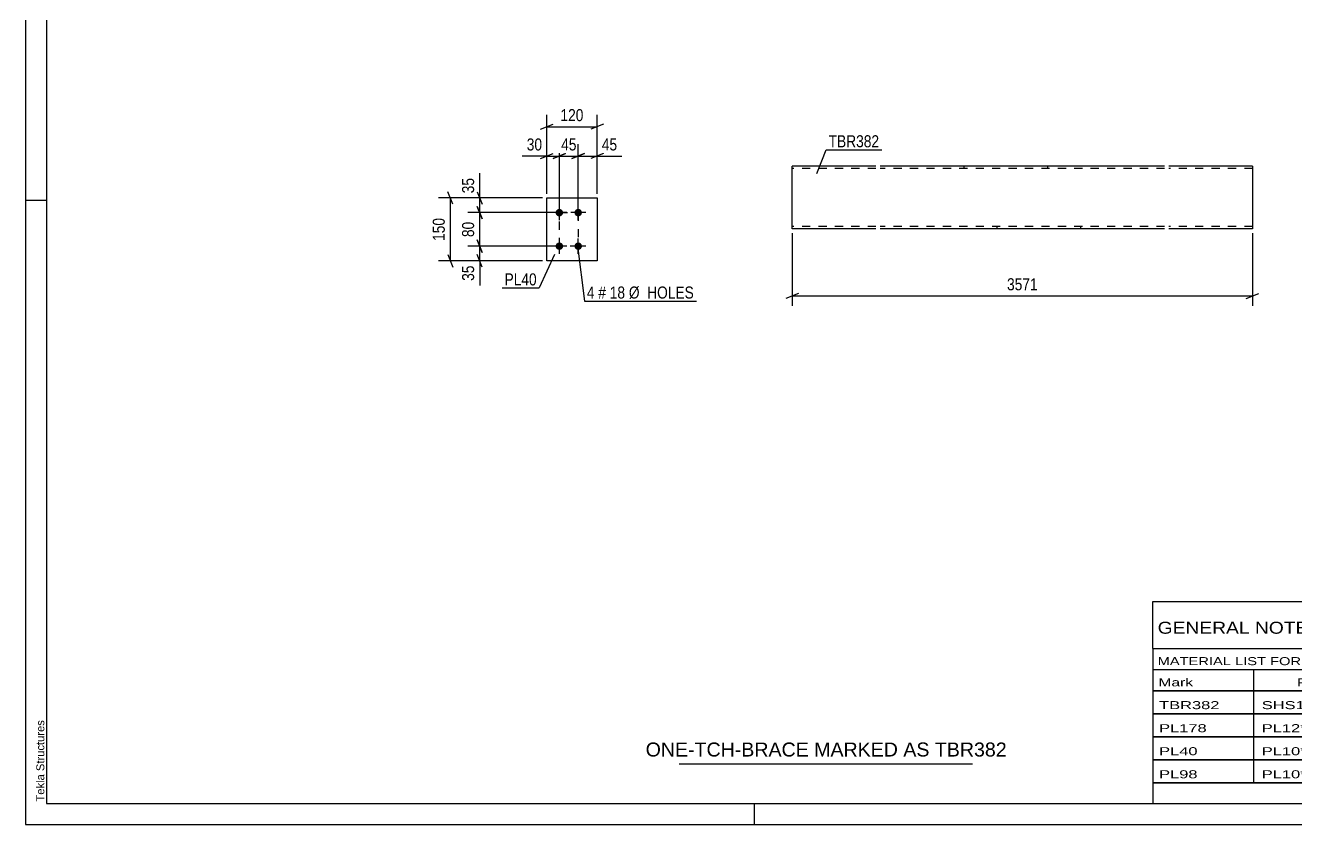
# Model space of a CAD drawing. Header units: millimetres. Extents: x 0 to 594, y 0 to 420.
# Drawn here: x 0 to 303.3, y 0 to 190.8 of the extents above; entities that cross this region are included whole.
import ezdxf

# ---------------------------------------------------------------- set-up
doc = ezdxf.new("R2010")
doc.units = ezdxf.units.MM
doc.linetypes.add('DXK_LINE_DOT2', pattern=[3.9198, 1.9599, -1.9599])
doc.styles.add('Arial', font='ARIAL.TTF', dxfattribs={"height": 0.2})
doc.styles.add('Arial Narrow', font='ARIALN.TTF', dxfattribs={"height": 0.2})

# ---------------------------------------------------------------- blocks, each defined once
blk = doc.blocks.new('Unknown-580570724-1132')
at = {"color": 5, "linetype": 'Continuous'}
for p, q in [((0, 420), (0, 0)), ((5, 415), (5, 5)), ((5, 149), (0, 149)), ((5, 5), (589, 5)), ((174, 0), (174, 5)), ((0, 0), (594, 0))]:
    blk.add_line(p, q, dxfattribs=at)
at = {"color": 174, "linetype": 'Continuous', "style": 'Arial'}
blk.add_text('Tekla Structures', height=1.9102, rotation=90, dxfattribs=at).set_placement((4.5, 5.5))
blk = doc.blocks.new('Bolt-580570724-2153 - 2119')
at = {"linetype": 'Continuous'}
for points in [[(127.4, 145.18, -1), (127.4, 146.98, -1)], [(131.9, 145.18, -1), (131.9, 146.98, -1)], [(127.4, 137.18, -1), (127.4, 138.98, -1)], [(131.9, 137.18, -1), (131.9, 138.98, -1)]]:
    blk.add_hatch(color=1, dxfattribs=at).paths.add_polyline_path(points)
at = {"color": 1, "linetype": 'Continuous'}
for p, q in [((129.2, 146.08), (125.6, 146.08)), ((127.4, 144.28), (127.4, 147.88)), ((133.7, 146.08), (130.1, 146.08)), ((131.9, 144.28), (131.9, 147.88)), ((127.4, 136.28), (127.4, 139.88)), ((131.9, 136.28), (131.9, 139.88)), ((129.2, 138.08), (125.6, 138.08)), ((133.7, 138.08), (130.1, 138.08))]:
    blk.add_line(p, q, dxfattribs=at)
blk = doc.blocks.new('Part-580570724-2158 - 2119')
at = {"color": 2, "linetype": 'Continuous'}
for p, q in [((124.4, 134.58), (124.4, 149.58)), ((124.4, 149.58), (136.4, 149.58)), ((136.4, 149.58), (136.4, 134.58)), ((136.4, 134.58), (124.4, 134.58))]:
    blk.add_line(p, q, dxfattribs=at)
blk = doc.blocks.new('Part-580570724-2494 - 2487')
at = {"color": 2, "linetype": 'Continuous'}
for p, q in [((202.94, 157.2), (182.94, 157.2)), ((182.94, 142.29), (182.94, 157.2)), ((271.81, 157.2), (203.94, 157.2)), ((292.81, 157.2), (272.81, 157.2)), ((292.81, 157.2), (292.81, 142.2)), ((182.94, 142.2), (182.94, 142.29)), ((202.94, 142.2), (182.94, 142.2)), ((271.81, 142.2), (203.94, 142.2)), ((292.81, 142.2), (272.81, 142.2))]:
    blk.add_line(p, q, dxfattribs=at)
at = {"color": 7, "linetype": 'DXK_LINE_DOT2'}
for p, q in [((202.94, 156.6), (182.94, 156.6)), ((271.81, 156.6), (203.94, 156.6)), ((223.94, 157.2), (223.94, 156.6)), ((243.88, 157.2), (243.88, 156.6)), ((292.81, 156.6), (272.81, 156.6)), ((182.94, 142.8), (182.94, 142.85)), ((202.94, 142.8), (182.94, 142.8)), ((271.81, 142.8), (203.94, 142.8)), ((231.87, 142.2), (231.87, 142.8)), ((251.81, 142.2), (251.81, 142.8)), ((292.81, 142.8), (272.81, 142.8)), ((292.81, 142.8), (292.81, 142.85))]:
    blk.add_line(p, q, dxfattribs=at)
blk = doc.blocks.new('Rectangle-580570724-2318 - 2119')
at = {"color": 1, "linetype": 'DXK_LINE_DOT2'}
blk.add_lwpolyline([(127.4, 146.08), (131.9, 146.08), (131.9, 138.08), (127.4, 138.08), (127.4, 146.08)], close=True, dxfattribs=at)
blk = doc.blocks.new('StraightDimension-580570724-2235 - 2119')
at = {"color": 7, "linetype": 'Continuous'}
for p, q in [((107.8, 139.58), (109, 136.58)), ((126.4, 138.08), (105.55, 138.08)), ((108.4, 134.58), (108.4, 138.08)), ((123.4, 134.58), (105.55, 134.58)), ((109, 133.08), (107.8, 136.08))]:
    blk.add_line(p, q, dxfattribs=at)
at = {"color": 0}
blk.add_wipeout([(107.65, 134.05), (103.45, 134.05), (103.45, 129.2), (107.65, 129.2)], dxfattribs=at)
at = {"color": 7, "linetype": 'Continuous'}
blk.add_line((108.4, 134.58), (108.4, 128.67), dxfattribs=at)
blk.add_line((108.4, 134.58), (108.4, 128.67), dxfattribs=at)
at = {"color": 3, "style": 'Arial Narrow'}
blk.add_text('35', height=2.863, rotation=90.0002, dxfattribs=at).set_placement((107.05, 129.8))
blk = doc.blocks.new('StraightDimension-580570724-2245 - 2119')
at = {"color": 7, "linetype": 'Continuous'}
for p, q in [((126.4, 146.08), (105.55, 146.08)), ((107.8, 147.58), (109, 144.58)), ((108.4, 138.08), (108.4, 146.08)), ((109, 136.58), (107.8, 139.58)), ((126.4, 138.08), (105.55, 138.08))]:
    blk.add_line(p, q, dxfattribs=at)
at = {"color": 0}
blk.add_wipeout([(107.65, 144.5), (103.45, 144.5), (103.45, 139.65), (107.65, 139.65)], dxfattribs=at)
at = {"color": 3, "style": 'Arial Narrow'}
blk.add_text('80', height=2.863, rotation=90.0002, dxfattribs=at).set_placement((107.05, 140.25))
blk = doc.blocks.new('StraightDimension-580570724-2277 - 2119')
at = {"color": 7, "linetype": 'Continuous'}
for p, q in [((124.4, 150.58), (124.4, 162.43)), ((127.4, 147.08), (127.4, 162.43)), ((122.9, 158.98), (125.9, 160.18)), ((124.4, 159.58), (127.4, 159.58)), ((128.9, 160.18), (125.9, 158.98))]:
    blk.add_line(p, q, dxfattribs=at)
at = {"color": 0}
blk.add_wipeout([(123.88, 160.33), (123.88, 164.53), (119.02, 164.53), (119.02, 160.33)], dxfattribs=at)
at = {"color": 7, "linetype": 'Continuous'}
blk.add_line((124.4, 159.58), (118.5, 159.58), dxfattribs=at)
blk.add_line((124.4, 159.58), (118.5, 159.58), dxfattribs=at)
at = {"color": 3, "style": 'Arial Narrow'}
blk.add_text('30', height=2.863, dxfattribs=at).set_placement((119.62, 160.93))
blk = doc.blocks.new('StraightDimension-580570724-2255 - 2119')
at = {"color": 7, "linetype": 'Continuous'}
for p, q in [((123.4, 149.58), (105.55, 149.58)), ((107.8, 151.08), (109, 148.08)), ((108.4, 146.08), (108.4, 149.58)), ((126.4, 146.08), (105.55, 146.08)), ((109, 144.58), (107.8, 147.58))]:
    blk.add_line(p, q, dxfattribs=at)
at = {"color": 0}
blk.add_wipeout([(107.65, 154.96), (103.45, 154.96), (103.45, 150.1), (107.65, 150.1)], dxfattribs=at)
at = {"color": 7, "linetype": 'Continuous'}
blk.add_line((108.4, 149.58), (108.4, 155.48), dxfattribs=at)
blk.add_line((108.4, 149.58), (108.4, 155.48), dxfattribs=at)
at = {"color": 3, "style": 'Arial Narrow'}
blk.add_text('35', height=2.863, rotation=90.0002, dxfattribs=at).set_placement((107.05, 150.7))
blk = doc.blocks.new('StraightDimension-580570724-2266 - 2119')
at = {"color": 7, "linetype": 'Continuous'}
for p, q in [((123.4, 149.58), (98.55, 149.58)), ((102, 148.08), (100.8, 151.08)), ((101.4, 134.58), (101.4, 149.58)), ((123.4, 134.58), (98.55, 134.58)), ((100.8, 136.08), (102, 133.08))]:
    blk.add_line(p, q, dxfattribs=at)
at = {"color": 0}
blk.add_wipeout([(100.65, 145.42), (96.45, 145.42), (96.45, 138.73), (100.65, 138.73)], dxfattribs=at)
at = {"color": 3, "style": 'Arial Narrow'}
blk.add_text('150', height=2.863, rotation=90.0002, dxfattribs=at).set_placement((100.05, 139.33))
blk = doc.blocks.new('StraightDimension-580570724-2287 - 2119')
at = {"color": 7, "linetype": 'Continuous'}
for p, q in [((127.4, 147.08), (127.4, 162.43)), ((131.9, 147.08), (131.9, 162.43)), ((125.9, 158.98), (128.9, 160.18)), ((127.4, 159.58), (131.9, 159.58)), ((133.4, 160.18), (130.4, 158.98))]:
    blk.add_line(p, q, dxfattribs=at)
at = {"color": 0}
blk.add_wipeout([(132.08, 160.33), (132.08, 164.53), (127.23, 164.53), (127.23, 160.33)], dxfattribs=at)
at = {"color": 3, "style": 'Arial Narrow'}
blk.add_text('45', height=2.863, dxfattribs=at).set_placement((127.83, 160.93))
blk = doc.blocks.new('StraightDimension-580570724-2297 - 2119')
at = {"color": 7, "linetype": 'Continuous'}
for p, q in [((131.9, 147.08), (131.9, 162.43)), ((136.4, 150.58), (136.4, 162.43)), ((130.4, 158.98), (133.4, 160.18)), ((131.9, 159.58), (136.4, 159.58)), ((137.9, 160.18), (134.9, 158.98))]:
    blk.add_line(p, q, dxfattribs=at)
at = {"color": 0}
blk.add_wipeout([(141.79, 160.33), (141.79, 164.53), (136.93, 164.53), (136.93, 160.33)], dxfattribs=at)
at = {"color": 7, "linetype": 'Continuous'}
blk.add_line((136.4, 159.58), (142.31, 159.58), dxfattribs=at)
blk.add_line((136.4, 159.58), (142.31, 159.58), dxfattribs=at)
at = {"color": 3, "style": 'Arial Narrow'}
blk.add_text('45', height=2.863, dxfattribs=at).set_placement((137.53, 160.93))
blk = doc.blocks.new('StraightDimension-580570724-2308 - 2119')
at = {"color": 7, "linetype": 'Continuous'}
for p, q in [((122.9, 165.98), (125.9, 167.18)), ((124.4, 150.58), (124.4, 169.43)), ((137.9, 167.18), (134.9, 165.98)), ((136.4, 150.58), (136.4, 169.43)), ((124.4, 166.58), (136.4, 166.58))]:
    blk.add_line(p, q, dxfattribs=at)
at = {"color": 0}
blk.add_wipeout([(133.75, 167.33), (133.75, 171.53), (127.06, 171.53), (127.06, 167.33)], dxfattribs=at)
at = {"color": 3, "style": 'Arial Narrow'}
blk.add_text('120', height=2.863, dxfattribs=at).set_placement((127.66, 167.93))
blk = doc.blocks.new('StraightDimension-580570724-2501 - 2487')
at = {"color": 7, "linetype": 'Continuous'}
for p, q in [((182.94, 141.2), (182.94, 123.8)), ((292.81, 141.2), (292.81, 123.8)), ((184.44, 126.8), (181.44, 125.6)), ((182.94, 126.2), (292.81, 126.2)), ((291.31, 125.6), (294.31, 126.8))]:
    blk.add_line(p, q, dxfattribs=at)
at = {"color": 0}
blk.add_wipeout([(242.13, 126.95), (242.13, 131.15), (233.62, 131.15), (233.62, 126.95)], dxfattribs=at)
at = {"color": 3, "style": 'Arial Narrow'}
blk.add_text('3571', height=2.863, dxfattribs=at).set_placement((234.22, 127.55))
blk = doc.blocks.new('Unknown-580570724-5901')
at = {"color": 7, "linetype": 'Continuous'}
blk.add_line((156, 14.5), (226, 14.5), dxfattribs=at)
at = {"color": 7, "style": 'Arial'}
blk.add_text('ONE-TCH-BRACE MARKED AS TBR382', height=3.3428, dxfattribs=at).set_placement((147.99, 16.25))
blk = doc.blocks.new('Unknown-580570724-5900')
at = {"color": 7, "linetype": 'Continuous'}
for p, q in [((269, 53.25), (429, 53.25)), ((269, 42), (269, 53.25)), ((429, 53.25), (429, 42)), ((269, 42), (429, 42)), ((269, 42), (269, 37)), ((429, 42), (429, 37)), ((269, 37), (429, 37)), ((269, 37), (269, 32)), ((293, 37), (293, 32)), ((328.5, 37), (328.5, 32)), ((354.5, 37), (354.5, 32)), ((367.5, 37), (367.5, 32)), ((385, 37), (385, 32)), ((407, 37), (407, 32)), ((429, 37), (429, 32)), ((269, 32), (429, 32)), ((269, 31.95), (269, 26.55)), ((269, 31.95), (429, 31.95)), ((293, 32), (293, 26.5)), ((328.5, 32), (328.5, 26.5)), ((354.5, 32), (354.5, 26.5)), ((367.5, 32), (367.5, 26.5)), ((385, 32), (385, 26.5)), ((407, 32), (407, 26.5)), ((429, 31.95), (429, 26.55)), ((269, 26.55), (429, 26.55)), ((269, 26.45), (269, 21.05)), ((269, 26.45), (429, 26.45)), ((293, 26.5), (293, 21)), ((328.5, 26.5), (328.5, 21)), ((354.5, 26.5), (354.5, 21)), ((367.5, 26.5), (367.5, 21)), ((385, 26.5), (385, 21)), ((407, 26.5), (407, 21)), ((429, 26.45), (429, 21.05)), ((269, 21.05), (429, 21.05)), ((269, 20.95), (269, 15.55)), ((269, 20.95), (429, 20.95)), ((293, 21), (293, 15.5)), ((328.5, 21), (328.5, 15.5)), ((354.5, 21), (354.5, 15.5)), ((367.5, 21), (367.5, 15.5)), ((385, 21), (385, 15.5)), ((407, 21), (407, 15.5)), ((429, 20.95), (429, 15.55)), ((269, 15.55), (429, 15.55)), ((269, 15.45), (269, 10.05)), ((269, 15.45), (429, 15.45)), ((293, 15.5), (293, 10)), ((328.5, 15.5), (328.5, 10)), ((354.5, 15.5), (354.5, 10)), ((367.5, 15.5), (367.5, 10)), ((385, 15.5), (385, 10)), ((407, 15.5), (407, 10)), ((429, 15.45), (429, 10.05)), ((269, 10.05), (429, 10.05)), ((269, 10), (429, 10)), ((269, 10), (269, 5)), ((385, 10), (385, 5)), ((407, 10), (407, 5)), ((429, 10), (429, 5)), ((269, 5), (429, 5))]:
    blk.add_line(p, q, dxfattribs=at)
at = {"color": 7, "style": 'Arial Narrow'}
for s, height, width, p in [('GENERAL NOTES & WELD DETAILS :', 2.8633, 1.4, (270.15, 45.56)), ('REFER TYP DRAWING TYP-01', 1.9089, 1.6, (353.7, 45.66)), ("MATERIAL LIST FOR ASSEMBLY MK'D", 1.9089, 1.6, (270.15, 38.06)), ('TBR382', 1.909, 1.794707, (361.59, 37.97)), ('1', 1.91, 1.794707, (391.08, 38.06)), ('No. Required', 1.9089, 1.6, (400.41, 38.06)), ('Mark', 1.909, 1.7, (270.34, 33)), ('Profile', 1.909, 1.7, (303.41, 33)), ('Material', 1.909, 1.7, (333.54, 33.06)), ('No.', 1.909, 1.7, (358.5, 33.06)), ('Length', 1.909, 1.7, (369, 33.06)), ('Area', 1.909, 1.7, (391.5, 33.06)), ('Weight', 1.909, 1.7, (411, 33.06))]:
    blk.add_text(s, height=height, dxfattribs=dict(at, width=width)).set_placement(p)
at = {"color": 7, "linetype": 'Continuous', "style": 'Arial Narrow'}
for s, height, width, p in [('TBR382', 1.909, 1.794707, (270.5, 27.56)), ('SHS150*6', 1.909, 1.794707, (295, 27.56)), ('E350', 1.909, 1.794707, (334.74, 27.56)), ('1', 1.91, 1.794707, (358.86, 27.56)), ('3571', 1.909, 1.794707, (371.58, 27.56)), ('2.1', 1.909, 1.794707, (395.32, 27.56)), ('96.6', 1.909, 1.794707, (414.14, 27.56)), ('PL178', 1.909, 1.794707, (270.5, 22.06)), ('PL12*170', 1.909, 1.794707, (295, 22.06)), ('E350', 1.909, 1.794707, (334.74, 22.06)), ('1', 1.91, 1.794707, (358.86, 22.06)), ('520', 1.909, 1.794707, (373.77, 22.06)), ('0.2', 1.909, 1.794707, (395.32, 22.06)), ('8.3', 1.909, 1.794707, (416.33, 22.06)), ('PL40', 1.909, 1.794707, (270.5, 16.56)), ('PL10*120', 1.909, 1.794707, (295, 16.56)), ('E350', 1.909, 1.794707, (334.74, 16.56)), ('4', 1.91, 1.794707, (358.86, 16.56)), ('150', 1.909, 1.794707, (373.77, 16.56)), ('0.0', 1.909, 1.794707, (395.32, 16.56)), ('5.7', 1.909, 1.794707, (416.33, 16.56)), ('PL98', 1.909, 1.794707, (270.5, 11.06)), ('PL10*170', 1.909, 1.794707, (295, 11.06)), ('E350', 1.909, 1.794707, (334.74, 11.06)), ('2', 1.91, 1.794707, (358.86, 11.06)), ('170', 1.909, 1.794707, (373.77, 11.06)), ('0.1', 1.909, 1.794707, (395.32, 11.06)), ('4.5', 1.909, 1.794707, (416.33, 11.06)), ('Total', 1.909, 1.7, (371.33, 6.5)), ('2.6', 1.909, 1.794707, (394.83, 6.5)), ('115.1', 1.909, 1.794707, (411.96, 6.5))]:
    blk.add_text(s, height=height, dxfattribs=dict(at, width=width)).set_placement(p)
blk = doc.blocks.new('Mark-580570724-2149 - 2119')
at = {"color": 0}
blk.add_wipeout([(135.79, 125.58), (135.79, 128.58), (133.96, 128.58), (133.96, 125.58)], dxfattribs=at)
blk.add_wipeout([(135.79, 125.58), (135.79, 128.58), (133.96, 128.58), (133.96, 125.58)], dxfattribs=at)
at = {"color": 7, "linetype": 'Continuous'}
blk.add_line((131.74, 138.17), (133.36, 124.98), dxfattribs=at)
at = {"color": 0}
blk.add_wipeout([(138.52, 125.58), (138.52, 128.58), (136.69, 128.58), (136.69, 125.58)], dxfattribs=at)
blk.add_wipeout([(138.52, 125.58), (138.52, 128.58), (136.69, 128.58), (136.69, 125.58)], dxfattribs=at)
at = {"color": 3, "style": 'Arial Narrow'}
blk.add_text('4', height=2.86, dxfattribs=at).set_placement((133.96, 125.58))
at = {"color": 0}
blk.add_wipeout([(143.08, 125.58), (143.08, 128.58), (139.42, 128.58), (139.42, 125.58)], dxfattribs=at)
blk.add_wipeout([(143.08, 125.58), (143.08, 128.58), (139.42, 128.58), (139.42, 125.58)], dxfattribs=at)
at = {"color": 3, "style": 'Arial Narrow'}
blk.add_text('#', height=2.86, dxfattribs=at).set_placement((136.69, 125.58))
at = {"color": 0}
blk.add_wipeout([(159.5, 125.58), (159.5, 128.58), (143.98, 128.58), (143.98, 125.58)], dxfattribs=at)
blk.add_wipeout([(159.5, 125.58), (159.5, 128.58), (143.98, 128.58), (143.98, 125.58)], dxfattribs=at)
at = {"color": 7, "linetype": 'Continuous'}
blk.add_line((133.36, 124.98), (160.1, 124.98), dxfattribs=at)
at = {"color": 3, "style": 'Arial Narrow'}
for s, p in [('18', (139.42, 125.58)), ('Ø  HOLES', (143.98, 125.58))]:
    blk.add_text(s, height=2.863, dxfattribs=at).set_placement(p)
blk = doc.blocks.new('Mark-580570724-2154 - 2119')
at = {"color": 0}
blk.add_wipeout([(121.99, 128.72), (121.99, 131.72), (114.32, 131.72), (114.32, 128.72)], dxfattribs=at)
blk.add_wipeout([(121.99, 128.72), (121.99, 131.72), (114.32, 131.72), (114.32, 128.72)], dxfattribs=at)
at = {"color": 30, "linetype": 'Continuous'}
for p in [(126.25, 136.08), (113.72, 128.12)]:
    blk.add_line(p, (122.59, 128.12), dxfattribs=at)
at = {"color": 3, "style": 'Arial Narrow'}
blk.add_text('PL40', height=2.863, dxfattribs=at).set_placement((114.32, 128.72))
blk = doc.blocks.new('Mark-580570724-2490 - 2487')
at = {"color": 0}
blk.add_wipeout([(203.71, 161.69), (203.71, 164.69), (191.65, 164.69), (191.65, 161.69)], dxfattribs=at)
blk.add_wipeout([(203.71, 161.69), (203.71, 164.69), (191.65, 164.69), (191.65, 161.69)], dxfattribs=at)
at = {"color": 30, "linetype": 'Continuous'}
for p, q in [((188.82, 155.44), (191.05, 161.09)), ((191.05, 161.09), (204.31, 161.09))]:
    blk.add_line(p, q, dxfattribs=at)
at = {"color": 3, "style": 'Arial Narrow'}
blk.add_text('TBR382', height=2.863, dxfattribs=at).set_placement((191.65, 161.69))

msp = doc.modelspace()

# ---------------------------------------------------------------- block references
for name in ['Unknown-580570724-1132', 'Part-580570724-2494 - 2487', 'Part-580570724-2158 - 2119', 'Bolt-580570724-2153 - 2119', 'Rectangle-580570724-2318 - 2119', 'Unknown-580570724-5900', 'Unknown-580570724-5901']:
    msp.add_blockref(name, (0, 0))

# ---------------------------------------------------------------- next in the draw order: block references
for name in ['Mark-580570724-2490 - 2487', 'StraightDimension-580570724-2235 - 2119', 'StraightDimension-580570724-2501 - 2487', 'Mark-580570724-2149 - 2119']:
    msp.add_blockref(name, (0, 0))

# ---------------------------------------------------------------- next in the draw order: block references
msp.add_blockref('StraightDimension-580570724-2245 - 2119', (0, 0))

# ---------------------------------------------------------------- next in the draw order: block references
msp.add_blockref('StraightDimension-580570724-2277 - 2119', (0, 0))

# ---------------------------------------------------------------- next in the draw order: block references
msp.add_blockref('StraightDimension-580570724-2255 - 2119', (0, 0))

# ---------------------------------------------------------------- next in the draw order: block references
for name in ['StraightDimension-580570724-2287 - 2119', 'StraightDimension-580570724-2266 - 2119']:
    msp.add_blockref(name, (0, 0))

# ---------------------------------------------------------------- next in the draw order: block references
for name in ['StraightDimension-580570724-2297 - 2119', 'Mark-580570724-2154 - 2119']:
    msp.add_blockref(name, (0, 0))

# ---------------------------------------------------------------- next in the draw order: block references
msp.add_blockref('StraightDimension-580570724-2308 - 2119', (0, 0))

doc.saveas('drawing.dxf')
